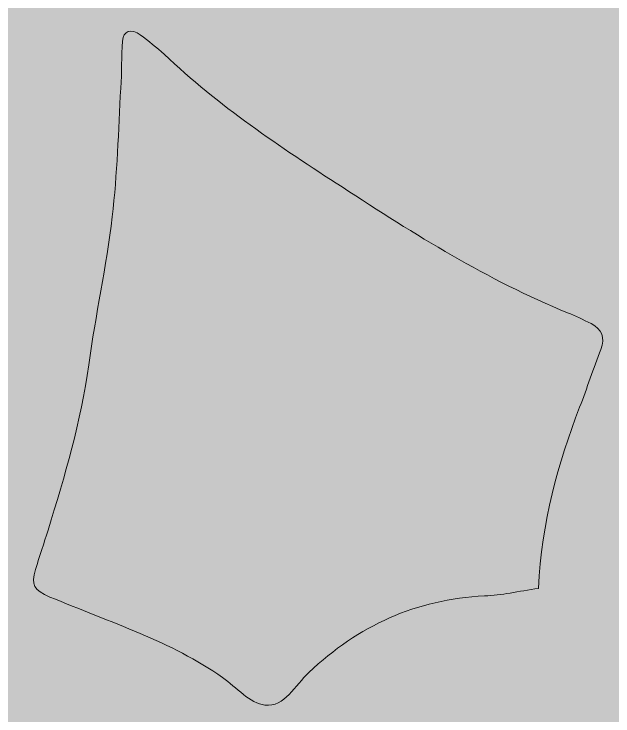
# Model space of a CAD drawing. Extents: x 404 to 2596, y -2984 to -16.
# Drawn here: x 2357.1 to 2418, y -2573.7 to -2502.3 of the extents above; entities that cross this region are included whole.
import ezdxf

# ---------------------------------------------------------------- set-up
doc = ezdxf.new("R2010")
doc.units = 0
doc.header["$MEASUREMENT"] = 0
doc.layers.add('Layer 1', color=7, linetype='Continuous')

# ---------------------------------------------------------------- blocks, each defined once
blk = doc.blocks.new('block 2')
at = {"layer": 'Layer 1', "lineweight": 0}
blk.add_open_spline([(2416.766, -2536.397), (2416.009, -2538.319), (2415.369, -2540.356), (2414.612, -2542.278), (2412.399, -2548.043), (2410.769, -2553.924), (2410.42, -2560.736), (2408.381, -2561.027), (2406.635, -2561.435), (2404.947, -2561.493), (2397.959, -2561.842), (2392.078, -2564.521), (2387.071, -2569.295), (2385.673, -2570.576), (2384.567, -2572.848), (2382.587, -2572.614), (2381.073, -2572.44), (2379.676, -2570.809), (2378.278, -2569.82), (2375.658, -2567.956), (2372.805, -2566.559), (2369.894, -2565.336), (2366.866, -2564.055), (2363.721, -2562.832), (2360.694, -2561.609), (2359.063, -2560.911), (2358.772, -2560.386), (2359.238, -2558.815), (2359.646, -2557.417), (2360.111, -2556.136), (2360.519, -2554.797), (2362.207, -2549.265), (2363.896, -2543.734), (2364.653, -2537.97), (2365.352, -2532.903), (2366.458, -2527.954), (2367.041, -2522.888), (2367.564, -2518.521), (2367.68, -2514.154), (2367.914, -2509.787), (2368.03, -2508.157), (2367.972, -2506.584), (2368.088, -2505.012), (2368.147, -2503.965), (2369.02, -2503.673), (2369.894, -2504.373), (2370.767, -2505.012), (2371.582, -2505.653), (2372.339, -2506.352), (2377.87, -2511.593), (2384.101, -2515.785), (2390.447, -2519.86), (2397.842, -2524.694), (2405.237, -2529.351), (2413.389, -2532.67), (2414.204, -2532.961), (2414.961, -2533.369), (2415.776, -2533.777), (2416.883, -2534.359), (2417.232, -2535.174), (2416.766, -2536.397)], degree=3, knots=[0, 0, 0, 0, 1, 1, 1, 2, 2, 2, 3, 3, 3, 4, 4, 4, 5, 5, 5, 6, 6, 6, 7, 7, 7, 8, 8, 8, 9, 9, 9, 10, 10, 10, 11, 11, 11, 12, 12, 12, 13, 13, 13, 14, 14, 14, 15, 15, 15, 16, 16, 16, 17, 17, 17, 18, 18, 18, 19, 19, 19, 20, 20, 20, 20], dxfattribs=at)

msp = doc.modelspace()

# ---------------------------------------------------------------- hatches: boundary and pattern name
at = {"layer": 'Layer 1', "true_color": 0x76d1f6}
h = msp.add_hatch(color=141, dxfattribs=at)
h.dxf.hatch_style = 2
h.paths.add_polyline_path([(2578.583, -15.635), (2435.054, -15.635), (2420.089, -15.635), (2200.748, -15.635), (2164.88, -15.635), (2149.334, -15.635), (2082.606, -15.635), (2011.917, -15.635), (1983.562, -15.635), (1964.521, -15.635), (1018.504, -15.635), (999.463, -15.635), (971.107, -15.635), (900.419, -15.635), (833.691, -15.635), (818.145, -15.635), (782.276, -15.635), (562.936, -15.635), (547.971, -15.635), (404.442, -15.635), (404.442, -179.836), (404.442, -221.059), (404.442, -247.204), (404.442, -297.337), (404.442, -433.355), (404.442, -458.917), (404.442, -480.752), (404.442, -552.197), (404.442, -570.247), (404.442, -2983.813), (2596.454, -2983.813), (2596.454, -2967.509), (2596.454, -2803.31), (2596.454, -2762.085), (2596.454, -2735.941), (2596.454, -2685.807), (2596.454, -2549.789), (2596.454, -2524.227), (2596.454, -2502.392), (2596.454, -2430.948), (2596.454, -2412.897), (2596.454, -15.635)])

# ---------------------------------------------------------------- block references
at = {"layer": 'Layer 1'}
msp.add_blockref('block 2', (0, 0), dxfattribs=at)

doc.saveas('drawing.dxf')
